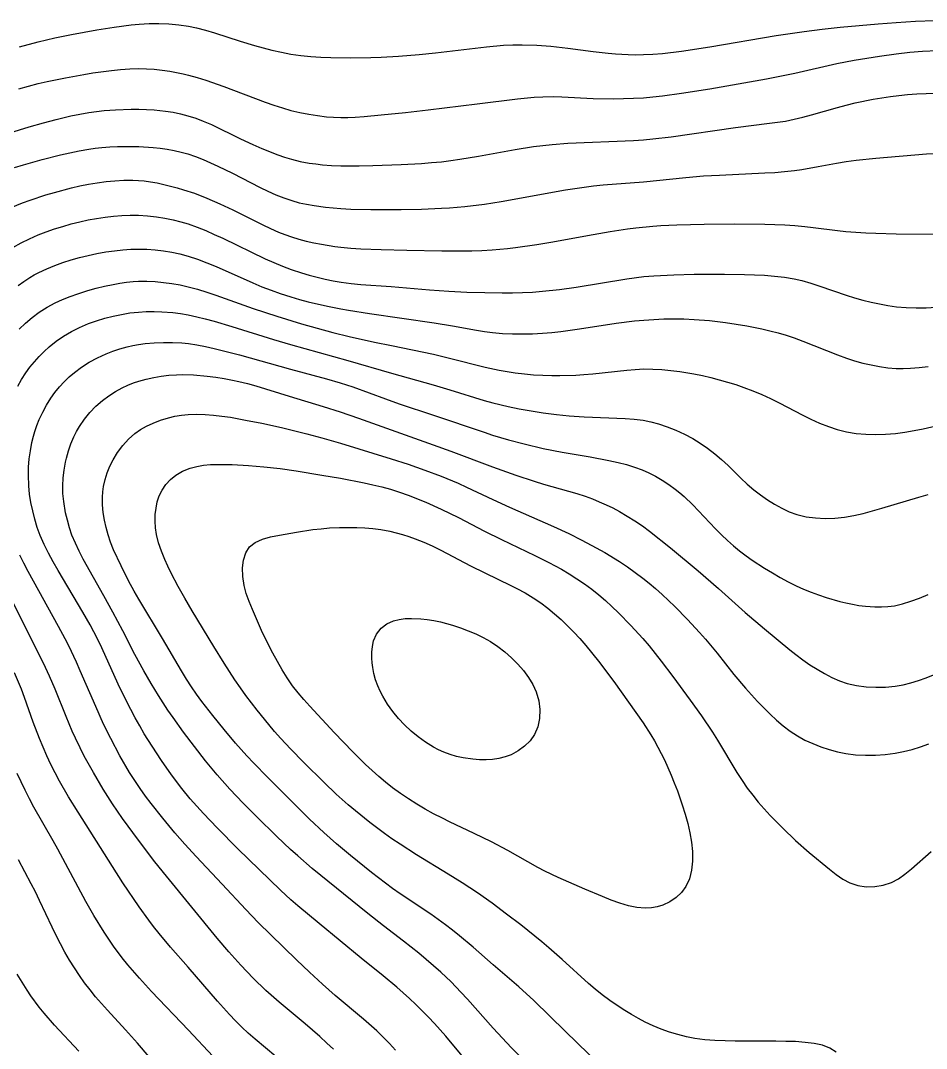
# Model space of a CAD drawing. Header units: metres. Extents: x 560466 to 562029, y 8123360 to 8125060.
# Drawn here: x 560937 to 561161.4, y 8124433.4 to 8124687.9 of the extents above; entities that cross this region are included whole.
import ezdxf

# ---------------------------------------------------------------- set-up
doc = ezdxf.new("R2010")
doc.units = ezdxf.units.M
doc.header["$MEASUREMENT"] = 0
doc.layers.add('Unknown_Line_Type', color=7, linetype='Continuous')

msp = doc.modelspace()

# ---------------------------------------------------------------- linework, layer by layer
at = {"layer": 'Unknown_Line_Type', "color": 18, "true_color": 0x000000}
for points in [[(560936.81, 8124681.38, 4185), (560941.43, 8124682.65, 4185), (560943.48, 8124683.15, 4185), (560945.54, 8124683.61, 4185), (560949.68, 8124684.45, 4185), (560955.95, 8124685.59, 4185), (560960.19, 8124686.27, 4185), (560964.42, 8124686.83, 4185), (560966.4, 8124687.02, 4185), (560968.86, 8124687.16, 4185), (560971.32, 8124687.18, 4185), (560973.78, 8124687.1, 4185), (560976.22, 8124686.89, 4185), (560978.65, 8124686.54, 4185), (560980.58, 8124686.14, 4185), (560982.83, 8124685.56, 4185), (560985.07, 8124684.89, 4185), (560991.43, 8124682.83, 4185), (560994.98, 8124681.76, 4185), (560999.29, 8124680.61, 4185), (561001.63, 8124680.07, 4185), (561003.99, 8124679.61, 4185), (561006.43, 8124679.27, 4185), (561008.89, 8124679.03, 4185), (561011.37, 8124678.88, 4185), (561013.85, 8124678.78, 4185), (561018.83, 8124678.71, 4185), (561023.82, 8124678.77, 4185), (561026.32, 8124678.86, 4185), (561030.67, 8124679.1, 4185), (561035.77, 8124679.54, 4185), (561039.81, 8124679.94, 4185), (561052.41, 8124681.44, 4185), (561056.64, 8124681.78, 4185), (561058.94, 8124681.87, 4185), (561061.24, 8124681.91, 4185), (561064.92, 8124681.84, 4185), (561068.4, 8124681.59, 4185), (561072.59, 8124681.1, 4185), (561078.88, 8124680.25, 4185), (561082.56, 8124679.85, 4185), (561084.41, 8124679.69, 4185), (561087.5, 8124679.5, 4185), (561089.41, 8124679.45, 4185), (561091.32, 8124679.47, 4185), (561093.67, 8124679.58, 4185), (561096.02, 8124679.78, 4185), (561100.71, 8124680.35, 4185), (561107.75, 8124681.43, 4185), (561124.17, 8124684.17, 4185), (561131.1, 8124685.2, 4185), (561135.57, 8124685.77, 4185), (561140.05, 8124686.28, 4185), (561149.4, 8124687.14, 4185), (561153.89, 8124687.47, 4185), (561158.65, 8124687.75, 4185), (561163.41, 8124687.91, 4185)], [(560936.63, 8124670.99, 4190), (560941.41, 8124672.29, 4190), (560943.65, 8124672.83, 4190), (560948.17, 8124673.76, 4190), (560952.7, 8124674.58, 4190), (560954.98, 8124674.94, 4190), (560959.53, 8124675.56, 4190), (560961.8, 8124675.79, 4190), (560964.07, 8124675.95, 4190), (560966.35, 8124676.02, 4190), (560968.25, 8124675.98, 4190), (560970.15, 8124675.86, 4190), (560972.1, 8124675.65, 4190), (560974.04, 8124675.37, 4190), (560977.33, 8124674.73, 4190), (560978.67, 8124674.41, 4190), (560980.81, 8124673.82, 4190), (560982.94, 8124673.16, 4190), (560987.37, 8124671.6, 4190), (560997.65, 8124667.67, 4190), (560999.76, 8124666.94, 4190), (561001.88, 8124666.26, 4190), (561004.01, 8124665.66, 4190), (561006.21, 8124665.14, 4190), (561008.42, 8124664.71, 4190), (561010.61, 8124664.37, 4190), (561012.8, 8124664.1, 4190), (561014.57, 8124663.96, 4190), (561016.34, 8124663.89, 4190), (561018.11, 8124663.9, 4190), (561019.88, 8124663.97, 4190), (561022.1, 8124664.12, 4190), (561026.33, 8124664.53, 4190), (561032.37, 8124665.18, 4190), (561038, 8124665.8, 4190), (561050.12, 8124667.25, 4190), (561060.09, 8124668.54, 4190), (561064.28, 8124668.95, 4190), (561066.37, 8124669.06, 4190), (561069.13, 8124669.08, 4190), (561071.1, 8124669.02, 4190), (561078.87, 8124668.63, 4190), (561083.85, 8124668.55, 4190), (561086.34, 8124668.57, 4190), (561088.82, 8124668.65, 4190), (561091.31, 8124668.79, 4190), (561093.66, 8124669, 4190), (561096.02, 8124669.26, 4190), (561100.72, 8124669.9, 4190), (561107.75, 8124671.01, 4190), (561114.78, 8124672.21, 4190), (561121.8, 8124673.48, 4190), (561128.79, 8124674.89, 4190), (561139.21, 8124677.26, 4190), (561143.49, 8124678.1, 4190), (561149.73, 8124679.13, 4190), (561153.91, 8124679.69, 4190), (561157.24, 8124680.05, 4190), (561160.39, 8124680.32, 4190), (561164.15, 8124680.51, 4190)], [(560930.81, 8124659.04, 4195), (560939.19, 8124661.6, 4195), (560942.69, 8124662.6, 4195), (560945.88, 8124663.44, 4195), (560949.48, 8124664.3, 4195), (560951.69, 8124664.74, 4195), (560953.91, 8124665.12, 4195), (560955.81, 8124665.39, 4195), (560957.72, 8124665.6, 4195), (560960.59, 8124665.83, 4195), (560964.42, 8124665.99, 4195), (560966.33, 8124665.98, 4195), (560968.24, 8124665.91, 4195), (560970.14, 8124665.79, 4195), (560972.97, 8124665.48, 4195), (560974.84, 8124665.19, 4195), (560976.69, 8124664.82, 4195), (560978.51, 8124664.35, 4195), (560980.41, 8124663.75, 4195), (560982.28, 8124663.03, 4195), (560984.3, 8124662.14, 4195), (560991.51, 8124658.6, 4195), (560994.58, 8124657.19, 4195), (560996.83, 8124656.22, 4195), (561000.77, 8124654.67, 4195), (561002.45, 8124654.08, 4195), (561004.15, 8124653.55, 4195), (561006.32, 8124653.02, 4195), (561008.52, 8124652.62, 4195), (561010.17, 8124652.39, 4195), (561011.84, 8124652.21, 4195), (561014.08, 8124652.04, 4195), (561016.34, 8124651.93, 4195), (561020.87, 8124651.91, 4195), (561024.27, 8124651.99, 4195), (561031.32, 8124652.28, 4195), (561036.31, 8124652.54, 4195), (561038.79, 8124652.72, 4195), (561041.28, 8124652.96, 4195), (561043.57, 8124653.24, 4195), (561045.86, 8124653.58, 4195), (561050.42, 8124654.35, 4195), (561059.54, 8124655.99, 4195), (561064.1, 8124656.71, 4195), (561066.4, 8124657.01, 4195), (561068.66, 8124657.24, 4195), (561072.61, 8124657.53, 4195), (561088.82, 8124658.2, 4195), (561091.31, 8124658.38, 4195), (561093.6, 8124658.6, 4195), (561098.16, 8124659.15, 4195), (561114.1, 8124661.45, 4195), (561122.55, 8124662.47, 4195), (561126.45, 8124663.03, 4195), (561128.66, 8124663.46, 4195), (561130.82, 8124663.97, 4195), (561132.96, 8124664.55, 4195), (561139.38, 8124666.41, 4195), (561141.54, 8124666.99, 4195), (561143.75, 8124667.51, 4195), (561148.17, 8124668.41, 4195), (561150.38, 8124668.8, 4195), (561152.48, 8124669.11, 4195), (561154.59, 8124669.38, 4195), (561156.71, 8124669.59, 4195), (561159.01, 8124669.76, 4195), (561161.31, 8124669.86, 4195), (561165, 8124669.93, 4195)], [(560935.54, 8124651.48, 4200), (560937.81, 8124652.17, 4200), (560942.38, 8124653.47, 4200), (560946.97, 8124654.66, 4200), (560949.28, 8124655.19, 4200), (560951.59, 8124655.67, 4200), (560953.91, 8124656.07, 4200), (560955.56, 8124656.29, 4200), (560957.21, 8124656.46, 4200), (560959.14, 8124656.61, 4200), (560961.07, 8124656.7, 4200), (560963, 8124656.74, 4200), (560966.31, 8124656.7, 4200), (560969.86, 8124656.47, 4200), (560971.61, 8124656.28, 4200), (560973.35, 8124656.04, 4200), (560975.07, 8124655.74, 4200), (560976.8, 8124655.35, 4200), (560978.5, 8124654.87, 4200), (560980.38, 8124654.23, 4200), (560982.24, 8124653.49, 4200), (560985.9, 8124651.86, 4200), (560989.49, 8124650.11, 4200), (560996.38, 8124646.6, 4200), (560998.31, 8124645.67, 4200), (561000.24, 8124644.79, 4200), (561002.21, 8124644, 4200), (561004.2, 8124643.31, 4200), (561006.01, 8124642.81, 4200), (561007.85, 8124642.41, 4200), (561009.72, 8124642.08, 4200), (561012.54, 8124641.71, 4200), (561014.44, 8124641.52, 4200), (561016.34, 8124641.37, 4200), (561018.83, 8124641.23, 4200), (561023.81, 8124641.1, 4200), (561031.32, 8124641.1, 4200), (561036.32, 8124641.2, 4200), (561041.31, 8124641.41, 4200), (561043.24, 8124641.54, 4200), (561047.08, 8124641.88, 4200), (561051.96, 8124642.46, 4200), (561056.09, 8124643.08, 4200), (561072.04, 8124645.97, 4200), (561076.61, 8124646.68, 4200), (561078.9, 8124646.96, 4200), (561081.37, 8124647.21, 4200), (561091.31, 8124647.95, 4200), (561101.78, 8124649.04, 4200), (561106.15, 8124649.42, 4200), (561110.11, 8124649.64, 4200), (561121.33, 8124650.16, 4200), (561123.81, 8124650.31, 4200), (561126.28, 8124650.52, 4200), (561128.74, 8124650.79, 4200), (561130.57, 8124651.06, 4200), (561134.59, 8124651.76, 4200), (561139.13, 8124652.63, 4200), (561141.5, 8124653.04, 4200), (561143.96, 8124653.37, 4200), (561148.9, 8124653.86, 4200), (561161.39, 8124654.92, 4200), (561164.72, 8124655.07, 4200)], [(560934.68, 8124641.64, 4205), (560937.54, 8124642.77, 4205), (560939.4, 8124643.44, 4205), (560943.34, 8124644.74, 4205), (560945.43, 8124645.36, 4205), (560949.62, 8124646.48, 4205), (560951.74, 8124646.96, 4205), (560953.85, 8124647.39, 4205), (560956.04, 8124647.76, 4205), (560958.23, 8124648.05, 4205), (560960.43, 8124648.25, 4205), (560962.62, 8124648.37, 4205), (560964.81, 8124648.38, 4205), (560966.25, 8124648.31, 4205), (560967.62, 8124648.19, 4205), (560969.26, 8124647.98, 4205), (560970.9, 8124647.69, 4205), (560972.53, 8124647.35, 4205), (560975.79, 8124646.52, 4205), (560977.41, 8124646.03, 4205), (560980.1, 8124645.13, 4205), (560983.16, 8124643.94, 4205), (560986.43, 8124642.53, 4205), (560989.64, 8124641.01, 4205), (560997.02, 8124637.33, 4205), (560998.96, 8124636.41, 4205), (561000.91, 8124635.54, 4205), (561002.51, 8124634.9, 4205), (561004.13, 8124634.32, 4205), (561005.98, 8124633.75, 4205), (561007.81, 8124633.27, 4205), (561009.67, 8124632.86, 4205), (561011.54, 8124632.5, 4205), (561014.89, 8124631.99, 4205), (561016.37, 8124631.81, 4205), (561018.85, 8124631.58, 4205), (561021.33, 8124631.42, 4205), (561026.32, 8124631.22, 4205), (561032.67, 8124631.03, 4205), (561041.34, 8124630.85, 4205), (561046.33, 8124630.85, 4205), (561048.83, 8124630.89, 4205), (561051.32, 8124630.98, 4205), (561053.81, 8124631.12, 4205), (561057.65, 8124631.45, 4205), (561059.62, 8124631.69, 4205), (561064.94, 8124632.44, 4205), (561068.41, 8124633.02, 4205), (561078.85, 8124634.93, 4205), (561083.09, 8124635.67, 4205), (561087.33, 8124636.31, 4205), (561089.46, 8124636.59, 4205), (561093.64, 8124636.99, 4205), (561095.62, 8124637.12, 4205), (561099.58, 8124637.31, 4205), (561106.35, 8124637.51, 4205), (561113.84, 8124637.56, 4205), (561121.33, 8124637.47, 4205), (561126.31, 8124637.29, 4205), (561128.79, 8124637.14, 4205), (561131.27, 8124636.92, 4205), (561133.3, 8124636.69, 4205), (561139.39, 8124635.9, 4205), (561141.43, 8124635.67, 4205), (561143.9, 8124635.47, 4205), (561146.39, 8124635.32, 4205), (561148.87, 8124635.23, 4205), (561153.87, 8124635.13, 4205), (561168.88, 8124635.05, 4205)], [(560935.15, 8124631.75, 4210), (560937.18, 8124632.86, 4210), (560939.27, 8124633.88, 4210), (560941.39, 8124634.81, 4210), (560943.41, 8124635.59, 4210), (560945.46, 8124636.3, 4210), (560947.52, 8124636.94, 4210), (560949.61, 8124637.53, 4210), (560951.71, 8124638.06, 4210), (560953.82, 8124638.52, 4210), (560955.89, 8124638.9, 4210), (560957.96, 8124639.21, 4210), (560960.04, 8124639.46, 4210), (560962.11, 8124639.63, 4210), (560964.19, 8124639.72, 4210), (560966.27, 8124639.7, 4210), (560968.48, 8124639.55, 4210), (560970.69, 8124639.29, 4210), (560972.77, 8124638.96, 4210), (560974.84, 8124638.54, 4210), (560976.72, 8124638.07, 4210), (560978.57, 8124637.53, 4210), (560980.79, 8124636.75, 4210), (560982.92, 8124635.9, 4210), (560985.02, 8124634.97, 4210), (560987.13, 8124633.99, 4210), (560997.64, 8124628.94, 4210), (560999.76, 8124627.99, 4210), (561001.9, 8124627.09, 4210), (561004.06, 8124626.26, 4210), (561006.58, 8124625.42, 4210), (561008.52, 8124624.85, 4210), (561010.47, 8124624.33, 4210), (561012.44, 8124623.87, 4210), (561014.43, 8124623.46, 4210), (561016.42, 8124623.12, 4210), (561018.88, 8124622.8, 4210), (561021.35, 8124622.57, 4210), (561028.8, 8124622.04, 4210), (561038.35, 8124621.25, 4210), (561043.14, 8124620.89, 4210), (561047.59, 8124620.68, 4210), (561052.04, 8124620.55, 4210), (561056.34, 8124620.49, 4210), (561058.84, 8124620.51, 4210), (561061.33, 8124620.57, 4210), (561063.82, 8124620.68, 4210), (561066.3, 8124620.86, 4210), (561070.49, 8124621.32, 4210), (561074.66, 8124621.91, 4210), (561087.2, 8124623.95, 4210), (561091.41, 8124624.49, 4210), (561093.89, 8124624.71, 4210), (561098.87, 8124624.97, 4210), (561103.86, 8124625.09, 4210), (561111.36, 8124625.13, 4210), (561116.34, 8124625.06, 4210), (561121.3, 8124624.84, 4210), (561123.77, 8124624.65, 4210), (561126.21, 8124624.36, 4210), (561128.63, 8124623.95, 4210), (561130.55, 8124623.51, 4210), (561132.8, 8124622.88, 4210), (561135.02, 8124622.16, 4210), (561141.55, 8124619.9, 4210), (561143.58, 8124619.26, 4210), (561145.63, 8124618.69, 4210), (561147.69, 8124618.17, 4210), (561149.76, 8124617.72, 4210), (561151.85, 8124617.34, 4210), (561153.94, 8124617.04, 4210), (561156.39, 8124616.83, 4210), (561158.85, 8124616.75, 4210), (561161.31, 8124616.78, 4210), (561163.77, 8124616.91, 4210)], [(560936.44, 8124622.31, 4215), (560937.86, 8124623.33, 4215), (560939.33, 8124624.28, 4215), (560940.44, 8124624.93, 4215), (560941.58, 8124625.54, 4215), (560943.51, 8124626.44, 4215), (560945.5, 8124627.25, 4215), (560947.53, 8124627.97, 4215), (560949.59, 8124628.62, 4215), (560951.67, 8124629.21, 4215), (560953.77, 8124629.73, 4215), (560955.97, 8124630.21, 4215), (560958.18, 8124630.6, 4215), (560960.29, 8124630.9, 4215), (560962.4, 8124631.13, 4215), (560964.34, 8124631.27, 4215), (560966.27, 8124631.32, 4215), (560968.34, 8124631.27, 4215), (560970.4, 8124631.11, 4215), (560972.46, 8124630.87, 4215), (560974.5, 8124630.53, 4215), (560976.52, 8124630.1, 4215), (560978.52, 8124629.58, 4215), (560980.87, 8124628.81, 4215), (560983.18, 8124627.93, 4215), (560985.47, 8124626.97, 4215), (560994.59, 8124622.92, 4215), (560996.83, 8124622, 4215), (560999.09, 8124621.13, 4215), (561001.37, 8124620.32, 4215), (561003.95, 8124619.5, 4215), (561006.11, 8124618.87, 4215), (561008.3, 8124618.29, 4215), (561013.02, 8124617.19, 4215), (561016.38, 8124616.52, 4215), (561018.25, 8124616.19, 4215), (561023.49, 8124615.36, 4215), (561039.49, 8124613.06, 4215), (561044.04, 8124612.31, 4215), (561049.97, 8124611.24, 4215), (561051.95, 8124610.93, 4215), (561053.94, 8124610.67, 4215), (561056.4, 8124610.45, 4215), (561058.87, 8124610.33, 4215), (561061.35, 8124610.29, 4215), (561063.83, 8124610.34, 4215), (561066.31, 8124610.47, 4215), (561068.59, 8124610.67, 4215), (561070.87, 8124610.93, 4215), (561075.43, 8124611.56, 4215), (561084.54, 8124612.94, 4215), (561089.11, 8124613.53, 4215), (561091.39, 8124613.75, 4215), (561093.88, 8124613.91, 4215), (561096.37, 8124614.01, 4215), (561098.86, 8124614.04, 4215), (561101.35, 8124614.01, 4215), (561103.84, 8124613.92, 4215), (561107.67, 8124613.62, 4215), (561111.61, 8124613.15, 4215), (561116.9, 8124612.31, 4215), (561120.6, 8124611.57, 4215), (561122.63, 8124611.08, 4215), (561124.64, 8124610.55, 4215), (561126.64, 8124609.96, 4215), (561128.62, 8124609.32, 4215), (561130.79, 8124608.52, 4215), (561139.4, 8124605.09, 4215), (561141.57, 8124604.31, 4215), (561143.59, 8124603.66, 4215), (561145.63, 8124603.1, 4215), (561147.68, 8124602.62, 4215), (561149.74, 8124602.23, 4215), (561151.82, 8124601.94, 4215), (561153.9, 8124601.77, 4215), (561155.65, 8124601.75, 4215), (561157.41, 8124601.81, 4215), (561159.6, 8124601.99, 4215), (561161.79, 8124602.26, 4215)], [(560936.7, 8124611.49, 4220), (560938.27, 8124613, 4220), (560939.92, 8124614.41, 4220), (560941.67, 8124615.69, 4220), (560943.61, 8124616.9, 4220), (560945.63, 8124617.98, 4220), (560947.45, 8124618.81, 4220), (560949.31, 8124619.55, 4220), (560951.2, 8124620.23, 4220), (560953.73, 8124621.04, 4220), (560955.79, 8124621.62, 4220), (560957.87, 8124622.13, 4220), (560959.96, 8124622.57, 4220), (560961.62, 8124622.86, 4220), (560963.28, 8124623.1, 4220), (560964.95, 8124623.27, 4220), (560966.27, 8124623.35, 4220), (560968.33, 8124623.37, 4220), (560970.4, 8124623.27, 4220), (560972.46, 8124623.08, 4220), (560974.52, 8124622.8, 4220), (560976.56, 8124622.44, 4220), (560978.59, 8124621.98, 4220), (560980.88, 8124621.36, 4220), (560983.15, 8124620.65, 4220), (560985.4, 8124619.88, 4220), (560994.61, 8124616.63, 4220), (561000.53, 8124614.67, 4220), (561006.62, 8124612.84, 4220), (561010.52, 8124611.74, 4220), (561014.42, 8124610.69, 4220), (561018.45, 8124609.7, 4220), (561024.66, 8124608.3, 4220), (561028.88, 8124607.4, 4220), (561039.29, 8124605.27, 4220), (561043.25, 8124604.32, 4220), (561052.07, 8124602.05, 4220), (561055.61, 8124601.31, 4220), (561059.52, 8124600.69, 4220), (561061.81, 8124600.41, 4220), (561064.11, 8124600.2, 4220), (561066.37, 8124600.06, 4220), (561068.63, 8124600.01, 4220), (561070.61, 8124600.01, 4220), (561074.56, 8124600.13, 4220), (561076.54, 8124600.25, 4220), (561078.8, 8124600.44, 4220), (561087.2, 8124601.37, 4220), (561089.29, 8124601.53, 4220), (561091.39, 8124601.63, 4220), (561093.64, 8124601.61, 4220), (561095.89, 8124601.49, 4220), (561098.1, 8124601.28, 4220), (561100.3, 8124600.99, 4220), (561103.82, 8124600.4, 4220), (561105.91, 8124599.97, 4220), (561107.99, 8124599.49, 4220), (561112.12, 8124598.38, 4220), (561114.16, 8124597.75, 4220), (561116.18, 8124597.06, 4220), (561118.42, 8124596.22, 4220), (561120.63, 8124595.31, 4220), (561122.8, 8124594.33, 4220), (561124.95, 8124593.28, 4220), (561130.79, 8124590.15, 4220), (561132.75, 8124589.16, 4220), (561134.91, 8124588.19, 4220), (561137.1, 8124587.34, 4220), (561139.32, 8124586.63, 4220), (561141.59, 8124586.07, 4220), (561143.98, 8124585.68, 4220), (561146.4, 8124585.46, 4220), (561148.84, 8124585.39, 4220), (561151.29, 8124585.45, 4220), (561153.75, 8124585.65, 4220), (561156.04, 8124585.95, 4220), (561158.33, 8124586.35, 4220), (561160.62, 8124586.81, 4220), (561172.06, 8124589.43, 4220)], [(560936.37, 8124597.37, 4225), (560937.31, 8124599.03, 4225), (560938.33, 8124600.64, 4225), (560939.36, 8124602.06, 4225), (560940.46, 8124603.42, 4225), (560941.63, 8124604.73, 4225), (560942.86, 8124605.96, 4225), (560944.16, 8124607.12, 4225), (560945.88, 8124608.48, 4225), (560947.7, 8124609.73, 4225), (560949.63, 8124610.89, 4225), (560951.64, 8124611.91, 4225), (560953.85, 8124612.86, 4225), (560955.85, 8124613.57, 4225), (560957.88, 8124614.19, 4225), (560959.95, 8124614.71, 4225), (560962.03, 8124615.15, 4225), (560964.13, 8124615.49, 4225), (560966.24, 8124615.73, 4225), (560968.18, 8124615.83, 4225), (560970.13, 8124615.85, 4225), (560972.07, 8124615.79, 4225), (560974.74, 8124615.58, 4225), (560976.67, 8124615.34, 4225), (560978.59, 8124615.02, 4225), (560980.68, 8124614.57, 4225), (560982.75, 8124614.05, 4225), (560984.97, 8124613.45, 4225), (560989.38, 8124612.13, 4225), (560999.68, 8124608.96, 4225), (561003.87, 8124607.72, 4225), (561018.09, 8124603.72, 4225), (561028.92, 8124600.55, 4225), (561039.25, 8124597.71, 4225), (561043.36, 8124596.47, 4225), (561051.84, 8124593.84, 4225), (561053.98, 8124593.25, 4225), (561057.77, 8124592.33, 4225), (561060.51, 8124591.76, 4225), (561064.45, 8124591.06, 4225), (561066.43, 8124590.76, 4225), (561069.74, 8124590.36, 4225), (561072.88, 8124590.06, 4225), (561076.64, 8124589.79, 4225), (561086.8, 8124589.39, 4225), (561089.03, 8124589.21, 4225), (561091.24, 8124588.92, 4225), (561093.15, 8124588.54, 4225), (561095.04, 8124588.05, 4225), (561097.22, 8124587.32, 4225), (561099.36, 8124586.47, 4225), (561101.46, 8124585.49, 4225), (561103.5, 8124584.39, 4225), (561105.38, 8124583.24, 4225), (561107.2, 8124581.99, 4225), (561108.96, 8124580.65, 4225), (561110.64, 8124579.22, 4225), (561112.26, 8124577.7, 4225), (561115.42, 8124574.59, 4225), (561117.03, 8124573.07, 4225), (561118.62, 8124571.71, 4225), (561120.28, 8124570.43, 4225), (561121.99, 8124569.23, 4225), (561123.74, 8124568.13, 4225), (561125.54, 8124567.14, 4225), (561127.39, 8124566.28, 4225), (561129.3, 8124565.6, 4225), (561131.59, 8124565.05, 4225), (561133.93, 8124564.74, 4225), (561136.32, 8124564.63, 4225), (561138.73, 8124564.69, 4225), (561141.14, 8124564.93, 4225), (561143.45, 8124565.33, 4225), (561145.75, 8124565.85, 4225), (561148.05, 8124566.46, 4225), (561150.35, 8124567.12, 4225), (561159.52, 8124569.92, 4225), (561161.83, 8124570.56, 4225)], [(561049.64, 8124427.64, 4230), (561042.39, 8124436.39, 4230), (561039.59, 8124439.52, 4230), (561038.08, 8124441.12, 4230), (561034.96, 8124444.24, 4230), (561033.37, 8124445.75, 4230), (561030.23, 8124448.54, 4230), (561026.86, 8124451.34, 4230), (561021.41, 8124455.72, 4230), (561010.98, 8124464.28, 4230), (561005.73, 8124468.69, 4230), (561004.01, 8124470.19, 4230), (561001.4, 8124472.57, 4230), (560996.1, 8124477.65, 4230), (560990.87, 8124482.81, 4230), (560985.7, 8124488.02, 4230), (560982.32, 8124491.56, 4230), (560980.67, 8124493.36, 4230), (560979.06, 8124495.19, 4230), (560977, 8124497.7, 4230), (560974.42, 8124501.12, 4230), (560971.97, 8124504.63, 4230), (560969.61, 8124508.2, 4230), (560967.69, 8124511.28, 4230), (560966.54, 8124513.23, 4230), (560965.41, 8124515.24, 4230), (560963.27, 8124519.33, 4230), (560961.22, 8124523.6, 4230), (560957.15, 8124532.57, 4230), (560956.09, 8124534.77, 4230), (560954.29, 8124538.23, 4230), (560952.5, 8124541.39, 4230), (560946.37, 8124551.71, 4230), (560945.15, 8124553.84, 4230), (560943.98, 8124556, 4230), (560942.9, 8124558.19, 4230), (560941.92, 8124560.42, 4230), (560941.19, 8124562.4, 4230), (560940.57, 8124564.42, 4230), (560940.04, 8124566.46, 4230), (560939.61, 8124568.53, 4230), (560939.28, 8124570.61, 4230), (560939.06, 8124572.7, 4230), (560938.98, 8124575.3, 4230), (560939.04, 8124577.34, 4230), (560939.21, 8124579.37, 4230), (560939.48, 8124581.39, 4230), (560939.85, 8124583.39, 4230), (560940.23, 8124584.99, 4230), (560940.57, 8124586.16, 4230), (560941.08, 8124587.65, 4230), (560941.67, 8124589.12, 4230), (560942.52, 8124590.94, 4230), (560943.48, 8124592.7, 4230), (560944.55, 8124594.4, 4230), (560945.57, 8124595.82, 4230), (560946.68, 8124597.19, 4230), (560947.86, 8124598.46, 4230), (560949.11, 8124599.66, 4230), (560950.42, 8124600.79, 4230), (560952.17, 8124602.1, 4230), (560954.01, 8124603.29, 4230), (560956.07, 8124604.4, 4230), (560958.21, 8124605.37, 4230), (560959.92, 8124606.02, 4230), (560961.65, 8124606.59, 4230), (560963.41, 8124607.08, 4230), (560964.83, 8124607.42, 4230), (560966.26, 8124607.69, 4230), (560967.89, 8124607.93, 4230), (560970.15, 8124608.14, 4230), (560972.41, 8124608.22, 4230), (560974.68, 8124608.2, 4230), (560976.95, 8124608.07, 4230), (560978.6, 8124607.9, 4230), (560980.71, 8124607.59, 4230), (560982.86, 8124607.18, 4230), (560985, 8124606.7, 4230), (560991.27, 8124605.12, 4230), (561003.88, 8124601.6, 4230), (561012.79, 8124599.21, 4230), (561016.19, 8124598.22, 4230), (561019.34, 8124597.18, 4230), (561027.44, 8124594.2, 4230), (561030.84, 8124593.01, 4230), (561039.32, 8124590.19, 4230), (561051.82, 8124585.94, 4230), (561053.94, 8124585.27, 4230), (561057.86, 8124584.12, 4230), (561061.8, 8124583.07, 4230), (561066.5, 8124581.95, 4230), (561071.14, 8124581.04, 4230), (561078.13, 8124579.84, 4230), (561082.76, 8124578.97, 4230), (561085.05, 8124578.47, 4230), (561087.07, 8124577.94, 4230), (561089.06, 8124577.33, 4230), (561091.01, 8124576.63, 4230), (561092.68, 8124575.9, 4230), (561094.29, 8124575.09, 4230), (561095.98, 8124574.12, 4230), (561097.62, 8124573.05, 4230), (561099.19, 8124571.89, 4230), (561100.32, 8124570.98, 4230), (561101.41, 8124570.03, 4230), (561103.52, 8124568.02, 4230), (561109.19, 8124562, 4230), (561110.65, 8124560.53, 4230), (561112.1, 8124559.17, 4230), (561113.59, 8124557.86, 4230), (561115.13, 8124556.6, 4230), (561116.71, 8124555.39, 4230), (561118.22, 8124554.32, 4230), (561121.32, 8124552.29, 4230), (561123.23, 8124551.11, 4230), (561125.16, 8124549.98, 4230), (561127.13, 8124548.91, 4230), (561129.13, 8124547.91, 4230), (561130.96, 8124547.1, 4230), (561132.82, 8124546.36, 4230), (561134.7, 8124545.68, 4230), (561136.6, 8124545.05, 4230), (561139.97, 8124544.06, 4230), (561141.44, 8124543.69, 4230), (561143.04, 8124543.36, 4230), (561144.65, 8124543.09, 4230), (561146.27, 8124542.9, 4230), (561148.64, 8124542.74, 4230), (561150.26, 8124542.73, 4230), (561151.87, 8124542.81, 4230), (561153.45, 8124543.01, 4230), (561155.48, 8124543.48, 4230), (561157.5, 8124544.11, 4230), (561159.67, 8124544.9, 4230), (561161.84, 8124545.78, 4230)], [(561064.81, 8124427.21, 4235), (561058.63, 8124433.52, 4235), (561054.1, 8124438.36, 4235), (561047.74, 8124445.53, 4235), (561046.12, 8124447.29, 4235), (561043.66, 8124449.82, 4235), (561041.11, 8124452.25, 4235), (561039.32, 8124453.84, 4235), (561035.65, 8124456.92, 4235), (561031.9, 8124459.9, 4235), (561026.95, 8124463.69, 4235), (561023.05, 8124466.74, 4235), (561009.24, 8124477.94, 4235), (561005.68, 8124481.02, 4235), (561003.93, 8124482.6, 4235), (561000.5, 8124485.83, 4235), (560995.45, 8124490.78, 4235), (560992.15, 8124494.14, 4235), (560988.91, 8124497.57, 4235), (560985.77, 8124501.09, 4235), (560982.84, 8124504.62, 4235), (560980.09, 8124508.15, 4235), (560977.41, 8124511.72, 4235), (560974.81, 8124515.33, 4235), (560973.54, 8124517.16, 4235), (560971.19, 8124520.76, 4235), (560969.38, 8124523.74, 4235), (560967.57, 8124526.86, 4235), (560965.36, 8124530.92, 4235), (560962.34, 8124536.76, 4235), (560959.91, 8124541.37, 4235), (560957.69, 8124545.41, 4235), (560952.56, 8124554.52, 4235), (560951.54, 8124556.48, 4235), (560950.61, 8124558.46, 4235), (560949.78, 8124560.48, 4235), (560949.15, 8124562.31, 4235), (560948.63, 8124564.16, 4235), (560948.2, 8124566.04, 4235), (560947.74, 8124568.8, 4235), (560947.55, 8124570.75, 4235), (560947.49, 8124572.7, 4235), (560947.58, 8124574.65, 4235), (560947.81, 8124576.59, 4235), (560948.16, 8124578.51, 4235), (560948.4, 8124579.57, 4235), (560948.91, 8124581.36, 4235), (560949.51, 8124583.11, 4235), (560950.23, 8124584.82, 4235), (560950.9, 8124586.14, 4235), (560951.64, 8124587.41, 4235), (560952.86, 8124589.2, 4235), (560954.23, 8124590.88, 4235), (560955.72, 8124592.42, 4235), (560957.34, 8124593.83, 4235), (560958.9, 8124594.99, 4235), (560960.54, 8124596.05, 4235), (560962.24, 8124596.99, 4235), (560963.63, 8124597.64, 4235), (560965.05, 8124598.21, 4235), (560966.34, 8124598.64, 4235), (560968.16, 8124599.14, 4235), (560970.01, 8124599.54, 4235), (560971.89, 8124599.84, 4235), (560973.78, 8124600.06, 4235), (560975.68, 8124600.19, 4235), (560977.14, 8124600.23, 4235), (560979.88, 8124600.16, 4235), (560983.27, 8124599.87, 4235), (560985.38, 8124599.6, 4235), (560987.48, 8124599.27, 4235), (560989.56, 8124598.88, 4235), (560991.12, 8124598.54, 4235), (560993.24, 8124598.01, 4235), (560995.34, 8124597.43, 4235), (561003.53, 8124594.88, 4235), (561012.01, 8124592.34, 4235), (561016.23, 8124591, 4235), (561020.71, 8124589.45, 4235), (561039.24, 8124582.87, 4235), (561043.6, 8124581.29, 4235), (561053.94, 8124577.41, 4235), (561059.71, 8124575.35, 4235), (561064.26, 8124573.82, 4235), (561066.54, 8124573.12, 4235), (561074.84, 8124570.76, 4235), (561076.88, 8124570.1, 4235), (561078.67, 8124569.45, 4235), (561080.37, 8124568.75, 4235), (561082.05, 8124568, 4235), (561083.7, 8124567.2, 4235), (561085.36, 8124566.33, 4235), (561087.3, 8124565.21, 4235), (561089.2, 8124564.02, 4235), (561091.06, 8124562.76, 4235), (561092.83, 8124561.46, 4235), (561098.03, 8124557.34, 4235), (561104.88, 8124551.66, 4235), (561109.93, 8124547.28, 4235), (561116.52, 8124541.35, 4235), (561121.29, 8124537.26, 4235), (561127.54, 8124532.09, 4235), (561129.08, 8124530.88, 4235), (561130.79, 8124529.61, 4235), (561132.54, 8124528.4, 4235), (561134.32, 8124527.26, 4235), (561136.13, 8124526.2, 4235), (561137.98, 8124525.25, 4235), (561139.86, 8124524.41, 4235), (561141.79, 8124523.74, 4235), (561144.1, 8124523.21, 4235), (561146.47, 8124522.9, 4235), (561148.86, 8124522.79, 4235), (561151.27, 8124522.85, 4235), (561153.68, 8124523.1, 4235), (561155.62, 8124523.44, 4235), (561157.54, 8124523.89, 4235), (561159.44, 8124524.45, 4235), (561161.32, 8124525.1, 4235), (561163.16, 8124525.85, 4235)], [(561080.6, 8124429.24, 4240), (561072, 8124437.52, 4240), (561064.12, 8124445.27, 4240), (561060.41, 8124448.64, 4240), (561054.12, 8124454.06, 4240), (561049.15, 8124458.43, 4240), (561045.77, 8124461.26, 4240), (561044.04, 8124462.63, 4240), (561042.26, 8124463.98, 4240), (561038.63, 8124466.59, 4240), (561031.05, 8124471.66, 4240), (561029.17, 8124472.97, 4240), (561027.4, 8124474.27, 4240), (561023.92, 8124476.97, 4240), (561018.73, 8124481.14, 4240), (561015.31, 8124484, 4240), (561012.18, 8124486.81, 4240), (561008.62, 8124490.17, 4240), (561003.38, 8124495.31, 4240), (560998.2, 8124500.52, 4240), (560994.79, 8124504.03, 4240), (560993.12, 8124505.82, 4240), (560990.3, 8124508.95, 4240), (560987.43, 8124512.36, 4240), (560984.63, 8124515.82, 4240), (560981.92, 8124519.3, 4240), (560980.62, 8124521.07, 4240), (560979.36, 8124522.87, 4240), (560978.1, 8124524.84, 4240), (560976.88, 8124526.85, 4240), (560972.21, 8124534.87, 4240), (560966.34, 8124544.58, 4240), (560965.17, 8124546.64, 4240), (560963.78, 8124549.2, 4240), (560961.92, 8124552.9, 4240), (560960.1, 8124556.87, 4240), (560959.35, 8124558.7, 4240), (560958.71, 8124560.55, 4240), (560958.21, 8124562.37, 4240), (560957.82, 8124564.2, 4240), (560957.54, 8124566.1, 4240), (560957.37, 8124568, 4240), (560957.35, 8124569.9, 4240), (560957.42, 8124571.22, 4240), (560957.59, 8124572.52, 4240), (560957.97, 8124574.23, 4240), (560958.49, 8124575.91, 4240), (560959.16, 8124577.54, 4240), (560959.95, 8124579.14, 4240), (560961.06, 8124580.98, 4240), (560962.34, 8124582.7, 4240), (560963.77, 8124584.27, 4240), (560965.34, 8124585.64, 4240), (560966.72, 8124586.61, 4240), (560968.26, 8124587.49, 4240), (560969.86, 8124588.24, 4240), (560971.73, 8124588.96, 4240), (560973.66, 8124589.54, 4240), (560975.28, 8124589.92, 4240), (560976.93, 8124590.2, 4240), (560978.59, 8124590.37, 4240), (560980.66, 8124590.44, 4240), (560982.74, 8124590.38, 4240), (560984.83, 8124590.21, 4240), (560986.92, 8124589.97, 4240), (560989.01, 8124589.66, 4240), (560992.74, 8124588.99, 4240), (560996.79, 8124588.18, 4240), (561001.63, 8124587.14, 4240), (561007.93, 8124585.6, 4240), (561011.63, 8124584.6, 4240), (561016.3, 8124583.26, 4240), (561028.82, 8124579.4, 4240), (561033, 8124578.04, 4240), (561037.14, 8124576.6, 4240), (561041.25, 8124575.05, 4240), (561045.38, 8124573.32, 4240), (561047.52, 8124572.35, 4240), (561054.01, 8124569.27, 4240), (561058.13, 8124567.38, 4240), (561069.07, 8124562.6, 4240), (561072.82, 8124560.87, 4240), (561076.08, 8124559.26, 4240), (561079.61, 8124557.37, 4240), (561081.72, 8124556.16, 4240), (561085.35, 8124553.93, 4240), (561087.33, 8124552.61, 4240), (561089.28, 8124551.23, 4240), (561091.19, 8124549.8, 4240), (561092.75, 8124548.56, 4240), (561094.27, 8124547.27, 4240), (561095.92, 8124545.81, 4240), (561099.12, 8124542.77, 4240), (561102.22, 8124539.62, 4240), (561105.22, 8124536.37, 4240), (561106.67, 8124534.71, 4240), (561109.53, 8124531.25, 4240), (561113.72, 8124526, 4240), (561116.58, 8124522.55, 4240), (561118.05, 8124520.9, 4240), (561119.56, 8124519.28, 4240), (561121.1, 8124517.7, 4240), (561122.67, 8124516.16, 4240), (561124.28, 8124514.69, 4240), (561125.94, 8124513.28, 4240), (561127.66, 8124511.97, 4240), (561129.45, 8124510.78, 4240), (561131.31, 8124509.74, 4240), (561133.25, 8124508.84, 4240), (561135.23, 8124508.06, 4240), (561137.27, 8124507.39, 4240), (561139.33, 8124506.84, 4240), (561141.43, 8124506.42, 4240), (561143.85, 8124506.11, 4240), (561146.3, 8124505.97, 4240), (561148.75, 8124505.98, 4240), (561151.2, 8124506.14, 4240), (561153.63, 8124506.45, 4240), (561155.75, 8124506.87, 4240), (561157.86, 8124507.41, 4240), (561159.94, 8124508.04, 4240), (561162, 8124508.76, 4240)], [(561139, 8124432.44, 4245), (561137.46, 8124433.45, 4245), (561135.61, 8124434.14, 4245), (561133.55, 8124434.59, 4245), (561131.32, 8124434.87, 4245), (561128.98, 8124435.04, 4245), (561126.57, 8124435.12, 4245), (561124.1, 8124435.15, 4245), (561114.04, 8124435.16, 4245), (561111.52, 8124435.21, 4245), (561109.01, 8124435.33, 4245), (561106.52, 8124435.53, 4245), (561104.06, 8124435.86, 4245), (561101.93, 8124436.27, 4245), (561099.83, 8124436.79, 4245), (561097.75, 8124437.41, 4245), (561095.71, 8124438.12, 4245), (561093.71, 8124438.93, 4245), (561091.75, 8124439.84, 4245), (561090.05, 8124440.75, 4245), (561088.37, 8124441.73, 4245), (561086.72, 8124442.76, 4245), (561084.82, 8124443.99, 4245), (561082.95, 8124445.27, 4245), (561081.12, 8124446.6, 4245), (561079.34, 8124448, 4245), (561077.66, 8124449.42, 4245), (561071.17, 8124455.39, 4245), (561067.85, 8124458.31, 4245), (561066.16, 8124459.75, 4245), (561064.44, 8124461.16, 4245), (561060.94, 8124463.94, 4245), (561057.4, 8124466.65, 4245), (561053.81, 8124469.3, 4245), (561050.17, 8124471.88, 4245), (561046.42, 8124474.37, 4245), (561042.93, 8124476.54, 4245), (561035.12, 8124481.3, 4245), (561031.03, 8124483.91, 4245), (561029.02, 8124485.27, 4245), (561027.16, 8124486.59, 4245), (561023.51, 8124489.34, 4245), (561019.96, 8124492.2, 4245), (561018.21, 8124493.67, 4245), (561015.2, 8124496.37, 4245), (561012.22, 8124499.22, 4245), (561007.2, 8124504.2, 4245), (561003.9, 8124507.57, 4245), (561001.49, 8124510.15, 4245), (560999.97, 8124511.86, 4245), (560998.49, 8124513.61, 4245), (560995.61, 8124517.16, 4245), (560992.83, 8124520.8, 4245), (560991.5, 8124522.66, 4245), (560990.12, 8124524.67, 4245), (560987.46, 8124528.76, 4245), (560984.88, 8124532.93, 4245), (560979.57, 8124541.74, 4245), (560977.75, 8124544.83, 4245), (560976.09, 8124547.76, 4245), (560974.36, 8124551.09, 4245), (560973.55, 8124552.76, 4245), (560972.77, 8124554.47, 4245), (560971.93, 8124556.52, 4245), (560971.22, 8124558.58, 4245), (560970.7, 8124560.65, 4245), (560970.46, 8124562.31, 4245), (560970.37, 8124563.96, 4245), (560970.41, 8124565.58, 4245), (560970.59, 8124567.18, 4245), (560970.91, 8124568.72, 4245), (560971.4, 8124570.21, 4245), (560972.08, 8124571.6, 4245), (560973.03, 8124572.99, 4245), (560974.18, 8124574.22, 4245), (560975.49, 8124575.29, 4245), (560977.18, 8124576.31, 4245), (560979.04, 8124577.07, 4245), (560980.67, 8124577.5, 4245), (560982.37, 8124577.77, 4245), (560984.12, 8124577.93, 4245), (560985.46, 8124577.98, 4245), (560987.44, 8124578, 4245), (560989.45, 8124577.94, 4245), (560993.52, 8124577.7, 4245), (560997.29, 8124577.39, 4245), (561001.31, 8124576.96, 4245), (561005.32, 8124576.41, 4245), (561011.68, 8124575.37, 4245), (561016.29, 8124574.55, 4245), (561022.12, 8124573.43, 4245), (561024.31, 8124572.97, 4245), (561026.48, 8124572.46, 4245), (561028.63, 8124571.87, 4245), (561030.85, 8124571.16, 4245), (561033.05, 8124570.37, 4245), (561037.4, 8124568.62, 4245), (561041.22, 8124566.92, 4245), (561045.52, 8124564.81, 4245), (561051.91, 8124561.49, 4245), (561056.16, 8124559.36, 4245), (561064.42, 8124555.41, 4245), (561067.88, 8124553.71, 4245), (561070.99, 8124552.03, 4245), (561072.94, 8124550.88, 4245), (561074.84, 8124549.67, 4245), (561076.71, 8124548.41, 4245), (561078.52, 8124547.07, 4245), (561080.23, 8124545.7, 4245), (561081.89, 8124544.27, 4245), (561083.51, 8124542.79, 4245), (561085.1, 8124541.27, 4245), (561088.19, 8124538.13, 4245), (561091.15, 8124534.86, 4245), (561092.7, 8124533.03, 4245), (561095.7, 8124529.27, 4245), (561098.62, 8124525.45, 4245), (561102.89, 8124519.62, 4245), (561105.67, 8124515.69, 4245), (561108.37, 8124511.71, 4245), (561109.66, 8124509.69, 4245), (561114.47, 8124501.71, 4245), (561115.72, 8124499.75, 4245), (561117.03, 8124497.84, 4245), (561118.36, 8124496.09, 4245), (561119.75, 8124494.38, 4245), (561121.21, 8124492.72, 4245), (561122.7, 8124491.08, 4245), (561125.79, 8124487.9, 4245), (561129, 8124484.86, 4245), (561132.38, 8124481.92, 4245), (561137.37, 8124477.73, 4245), (561139, 8124476.43, 4245), (561140.66, 8124475.29, 4245), (561142.38, 8124474.38, 4245), (561144.4, 8124473.73, 4245), (561146.5, 8124473.42, 4245), (561148.62, 8124473.43, 4245), (561150.71, 8124473.76, 4245), (561152.72, 8124474.44, 4245), (561154.44, 8124475.37, 4245), (561156.08, 8124476.53, 4245), (561157.69, 8124477.85, 4245), (561162.6, 8124482.16, 4245)], [(561101.84, 8124473.49, 4250), (561100.75, 8124471.98, 4250), (561099.4, 8124470.7, 4250), (561097.85, 8124469.64, 4250), (561096.13, 8124468.84, 4250), (561094.73, 8124468.41, 4250), (561093.27, 8124468.16, 4250), (561091.77, 8124468.08, 4250), (561089.7, 8124468.27, 4250), (561087.6, 8124468.71, 4250), (561085.47, 8124469.34, 4250), (561083.34, 8124470.11, 4250), (561081.19, 8124470.95, 4250), (561076.81, 8124472.79, 4250), (561070.16, 8124475.71, 4250), (561066.88, 8124477.25, 4250), (561065.14, 8124478.16, 4250), (561057.7, 8124482.34, 4250), (561053.64, 8124484.49, 4250), (561049.39, 8124486.59, 4250), (561043.3, 8124489.47, 4250), (561041.5, 8124490.35, 4250), (561039.35, 8124491.46, 4250), (561037.24, 8124492.64, 4250), (561035.16, 8124493.87, 4250), (561033.11, 8124495.16, 4250), (561031.11, 8124496.51, 4250), (561029.16, 8124497.94, 4250), (561027.44, 8124499.31, 4250), (561025.77, 8124500.73, 4250), (561022.51, 8124503.71, 4250), (561019.34, 8124506.8, 4250), (561014.71, 8124511.58, 4250), (561008.68, 8124518.1, 4250), (561007.21, 8124519.75, 4250), (561005.78, 8124521.43, 4250), (561004.43, 8124523.17, 4250), (561003.09, 8124525.11, 4250), (561001.85, 8124527.12, 4250), (561000.67, 8124529.17, 4250), (560999.53, 8124531.26, 4250), (560998.47, 8124533.28, 4250), (560996.74, 8124536.88, 4250), (560994.47, 8124542.04, 4250), (560993.65, 8124544.05, 4250), (560992.93, 8124546.05, 4250), (560992.39, 8124548.04, 4250), (560992.05, 8124550.22, 4250), (560992, 8124552.34, 4250), (560992.23, 8124554.32, 4250), (560992.8, 8124556.09, 4250), (560993.75, 8124557.56, 4250), (560995.16, 8124558.65, 4250), (560996.92, 8124559.45, 4250), (560998.93, 8124560.04, 4250), (561001.13, 8124560.5, 4250), (561005.4, 8124561.24, 4250), (561009.43, 8124561.84, 4250), (561011.48, 8124562.08, 4250), (561013.54, 8124562.27, 4250), (561016.05, 8124562.39, 4250), (561018.35, 8124562.41, 4250), (561020.35, 8124562.37, 4250), (561022.34, 8124562.26, 4250), (561024.32, 8124562.09, 4250), (561026.29, 8124561.84, 4250), (561028.52, 8124561.44, 4250), (561030.06, 8124561.08, 4250), (561031.65, 8124560.65, 4250), (561033.23, 8124560.15, 4250), (561034.79, 8124559.59, 4250), (561036.89, 8124558.73, 4250), (561038.97, 8124557.8, 4250), (561041.15, 8124556.74, 4250), (561048.47, 8124552.88, 4250), (561051.99, 8124551.13, 4250), (561058.5, 8124548, 4250), (561059.98, 8124547.26, 4250), (561062.01, 8124546.16, 4250), (561063.98, 8124544.99, 4250), (561065.9, 8124543.72, 4250), (561067.64, 8124542.42, 4250), (561069.31, 8124541.03, 4250), (561070.94, 8124539.57, 4250), (561072.52, 8124538.05, 4250), (561074.05, 8124536.48, 4250), (561075.54, 8124534.86, 4250), (561077.01, 8124533.15, 4250), (561080.18, 8124529.24, 4250), (561083.95, 8124524.24, 4250), (561091.27, 8124513.96, 4250), (561093.17, 8124511.06, 4250), (561094.05, 8124509.57, 4250), (561094.91, 8124508.01, 4250), (561095.71, 8124506.42, 4250), (561096.48, 8124504.8, 4250), (561098.15, 8124501.04, 4250), (561098.95, 8124499.1, 4250), (561099.7, 8124497.15, 4250), (561100.89, 8124493.7, 4250), (561101.61, 8124491.4, 4250), (561102.27, 8124489.09, 4250), (561102.82, 8124486.78, 4250), (561103.23, 8124484.48, 4250), (561103.44, 8124482.1, 4250), (561103.43, 8124479.77, 4250), (561103.19, 8124477.52, 4250), (561102.68, 8124475.4, 4250), (561101.84, 8124473.49, 4250)], [(561029.92, 8124432.96, 4225), (561028.41, 8124434.59, 4225), (561026.87, 8124436.16, 4225), (561025.29, 8124437.69, 4225), (561022.01, 8124440.63, 4225), (561014.99, 8124446.49, 4225), (561011.83, 8124449.26, 4225), (561008.59, 8124452.26, 4225), (561005.4, 8124455.31, 4225), (560999.06, 8124461.46, 4225), (560995.92, 8124464.58, 4225), (560992.86, 8124467.77, 4225), (560987.01, 8124474.02, 4225), (560980.52, 8124480.86, 4225), (560977.74, 8124483.91, 4225), (560975.25, 8124486.78, 4225), (560972.27, 8124490.35, 4225), (560969.39, 8124493.98, 4225), (560968, 8124495.83, 4225), (560966.66, 8124497.72, 4225), (560965.33, 8124499.71, 4225), (560964.06, 8124501.73, 4225), (560961.64, 8124505.86, 4225), (560959.37, 8124510.08, 4225), (560957.62, 8124513.66, 4225), (560955.65, 8124518.04, 4225), (560951.84, 8124526.87, 4225), (560950.86, 8124529.06, 4225), (560948.97, 8124533.03, 4225), (560948.06, 8124534.81, 4225), (560946.43, 8124537.84, 4225), (560938.92, 8124551.48, 4225), (560937.86, 8124553.5, 4225), (560936.85, 8124555.55, 4225)], [(561014.51, 8124433.16, 4220), (561012.92, 8124434.68, 4220), (561011.15, 8124436.29, 4220), (561007.52, 8124439.42, 4220), (561001.1, 8124444.79, 4220), (560997.8, 8124447.73, 4220), (560994.63, 8124450.78, 4220), (560991.57, 8124453.96, 4220), (560988.63, 8124457.28, 4220), (560985.76, 8124460.67, 4220), (560973.19, 8124476.02, 4220), (560970.32, 8124479.61, 4220), (560966.26, 8124484.94, 4220), (560962.31, 8124490.34, 4220), (560959.83, 8124493.94, 4220), (560957.52, 8124497.56, 4220), (560955.07, 8124501.68, 4220), (560952.82, 8124505.76, 4220), (560951.79, 8124507.77, 4220), (560950.64, 8124510.16, 4220), (560949.85, 8124511.95, 4220), (560948.33, 8124515.57, 4220), (560945.61, 8124522.33, 4220), (560944.2, 8124525.59, 4220), (560943.23, 8124527.68, 4220), (560940.19, 8124533.91, 4220), (560933.35, 8124547.47, 4220)], [(561064.33, 8124511.08, 4255), (561063.25, 8124509.54, 4255), (561061.88, 8124508.19, 4255), (561060.28, 8124507.04, 4255), (561058.51, 8124506.11, 4255), (561057.05, 8124505.57, 4255), (561055.53, 8124505.17, 4255), (561053.96, 8124504.92, 4255), (561052.35, 8124504.81, 4255), (561050.71, 8124504.83, 4255), (561049.06, 8124504.96, 4255), (561046.66, 8124505.32, 4255), (561045.04, 8124505.68, 4255), (561043.45, 8124506.14, 4255), (561041.9, 8124506.71, 4255), (561040.57, 8124507.31, 4255), (561039.28, 8124507.99, 4255), (561037.33, 8124509.17, 4255), (561035.48, 8124510.49, 4255), (561033.77, 8124511.93, 4255), (561032.16, 8124513.47, 4255), (561030.62, 8124515.09, 4255), (561029.2, 8124516.79, 4255), (561027.88, 8124518.63, 4255), (561026.73, 8124520.56, 4255), (561026.07, 8124521.84, 4255), (561025.5, 8124523.14, 4255), (561024.96, 8124524.66, 4255), (561024.55, 8124526.19, 4255), (561024.26, 8124527.73, 4255), (561024.12, 8124528.86, 4255), (561024.04, 8124529.98, 4255), (561024.04, 8124531.49, 4255), (561024.18, 8124532.93, 4255), (561024.49, 8124534.29, 4255), (561025.23, 8124535.97, 4255), (561026.32, 8124537.4, 4255), (561027.75, 8124538.5, 4255), (561029.44, 8124539.27, 4255), (561030.82, 8124539.62, 4255), (561032.29, 8124539.8, 4255), (561033.83, 8124539.87, 4255), (561036.15, 8124539.77, 4255), (561037.77, 8124539.6, 4255), (561039.39, 8124539.34, 4255), (561041.03, 8124538.99, 4255), (561042.53, 8124538.6, 4255), (561044.03, 8124538.16, 4255), (561045.98, 8124537.53, 4255), (561047.9, 8124536.82, 4255), (561049.79, 8124536.03, 4255), (561051.64, 8124535.15, 4255), (561053.41, 8124534.16, 4255), (561055.25, 8124532.93, 4255), (561056.99, 8124531.57, 4255), (561058.63, 8124530.1, 4255), (561060.17, 8124528.55, 4255), (561061.59, 8124526.93, 4255), (561062.85, 8124525.23, 4255), (561063.94, 8124523.47, 4255), (561064.77, 8124521.64, 4255), (561065.37, 8124519.48, 4255), (561065.62, 8124517.28, 4255), (561065.54, 8124515.1, 4255), (561065.12, 8124513.01, 4255), (561064.33, 8124511.08, 4255)], [(561000.27, 8124431.36, 4215), (560995.12, 8124435.67, 4215), (560993.43, 8124437.14, 4215), (560991.83, 8124438.64, 4215), (560990.27, 8124440.2, 4215), (560988.75, 8124441.8, 4215), (560985.8, 8124445.1, 4215), (560978.57, 8124453.5, 4215), (560974.19, 8124458.47, 4215), (560971.35, 8124461.84, 4215), (560969.97, 8124463.56, 4215), (560968.77, 8124465.16, 4215), (560966.44, 8124468.4, 4215), (560962.4, 8124474.41, 4215), (560959.78, 8124478.42, 4215), (560951.28, 8124491.84, 4215), (560948.92, 8124495.67, 4215), (560946.66, 8124499.59, 4215), (560945.59, 8124501.6, 4215), (560944.54, 8124503.7, 4215), (560943.55, 8124505.82, 4215), (560942.6, 8124507.97, 4215), (560941.71, 8124510.14, 4215), (560940.2, 8124514.18, 4215), (560938.02, 8124520.28, 4215), (560937.25, 8124522.3, 4215), (560935.57, 8124526.39, 4215)], [(560984.62, 8124431.41, 4210), (560978.6, 8124437.92, 4210), (560969.46, 8124447.5, 4210), (560966.47, 8124450.74, 4210), (560963.59, 8124454.09, 4210), (560962.21, 8124455.81, 4210), (560960.08, 8124458.68, 4210), (560957.72, 8124462.16, 4210), (560955.17, 8124466.29, 4210), (560953.21, 8124469.72, 4210), (560946.26, 8124482.75, 4210), (560945.13, 8124484.78, 4210), (560940.36, 8124493.1, 4210), (560939.22, 8124495.21, 4210), (560938.17, 8124497.28, 4210), (560936.2, 8124501.48, 4210)], [(560968.86, 8124431.3, 4205), (560965.97, 8124434.69, 4205), (560963.02, 8124437.97, 4205), (560958.54, 8124442.83, 4205), (560955.64, 8124446.14, 4205), (560954.25, 8124447.84, 4205), (560952.9, 8124449.62, 4205), (560951.6, 8124451.44, 4205), (560950.36, 8124453.3, 4205), (560949.18, 8124455.2, 4205), (560948.03, 8124457.21, 4205), (560946.92, 8124459.24, 4205), (560945.86, 8124461.3, 4205), (560944.85, 8124463.39, 4205), (560941.77, 8124469.99, 4205), (560940.71, 8124472.17, 4205), (560939.69, 8124474.16, 4205), (560936.5, 8124480.09, 4205)], [(560951.51, 8124432.71, 4200), (560945.45, 8124439.11, 4200), (560942.88, 8124442.07, 4200), (560941.66, 8124443.59, 4200), (560939.61, 8124446.36, 4200), (560938.64, 8124447.79, 4200), (560937.4, 8124449.74, 4200), (560936.22, 8124451.73, 4200)]]:
    msp.add_polyline3d(points, dxfattribs=at)

doc.saveas('drawing.dxf')
